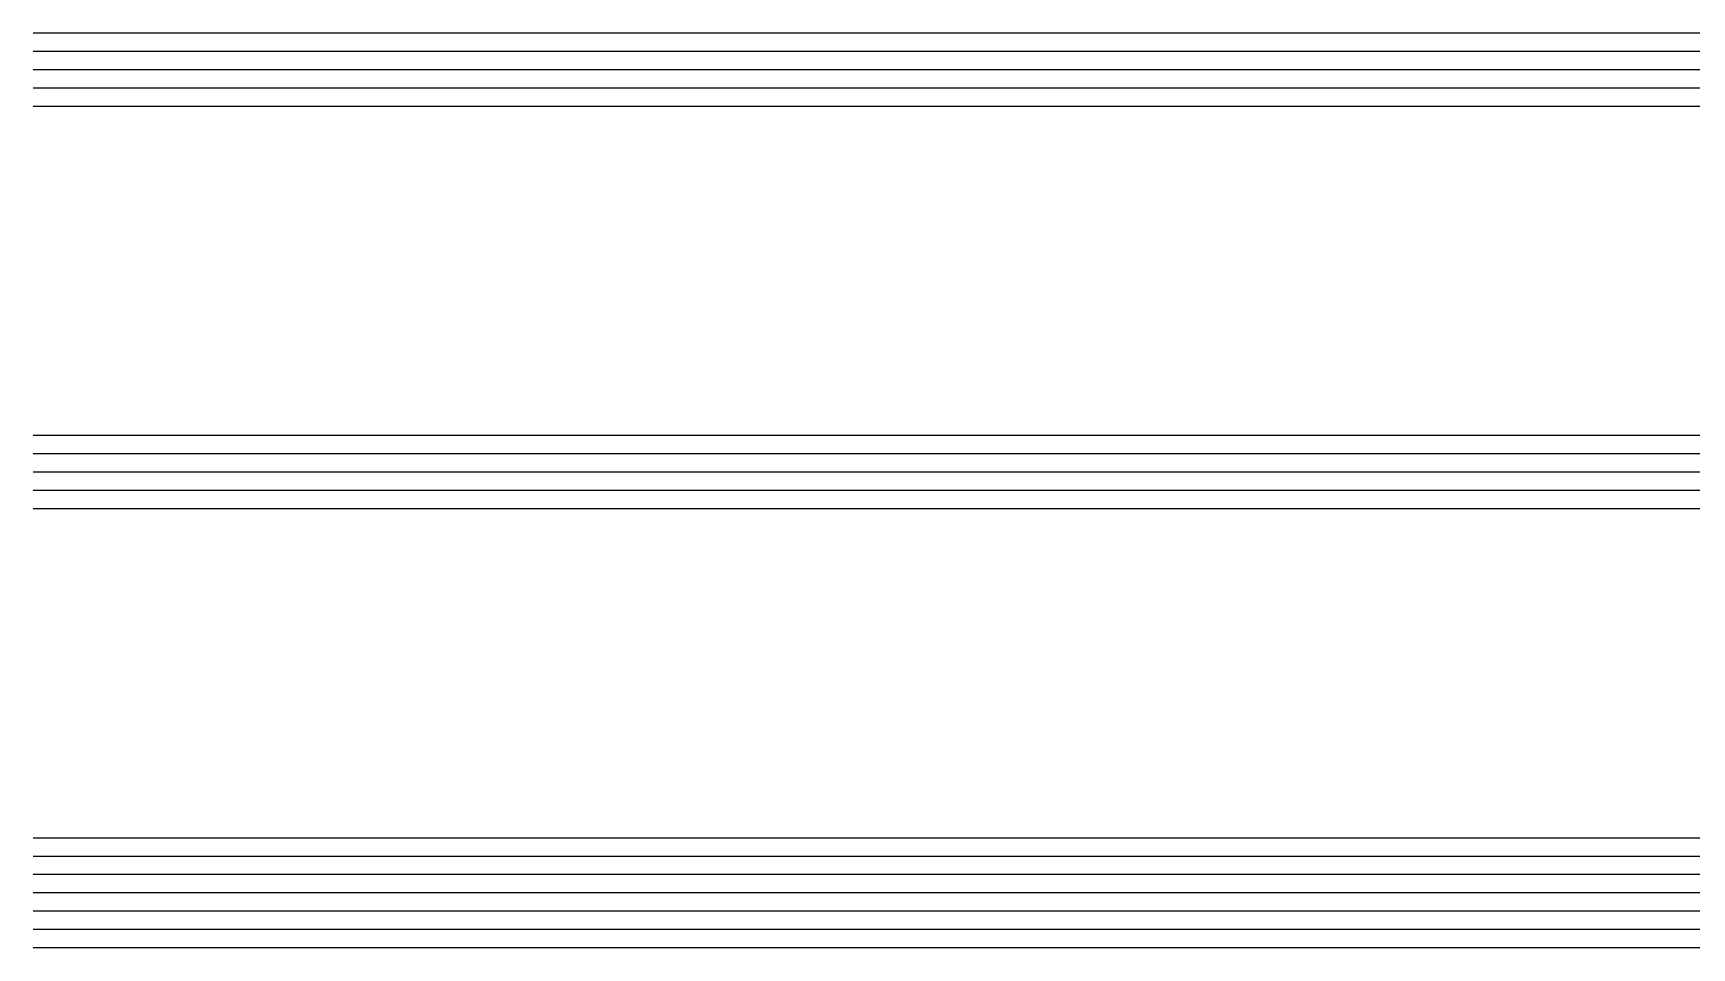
# Model space of a CAD drawing. Header units: millimetres. Extents: x -83618 to -12593, y -3271 to 55593.
# Drawn here: x -16829.4 to -16738.7, y 5927.1 to 5977.1 of the extents above; entities that cross this region are included whole.
import ezdxf

# ---------------------------------------------------------------- set-up
doc = ezdxf.new("R2010")
doc.units = ezdxf.units.MM

msp = doc.modelspace()

# ---------------------------------------------------------------- linework, layer by layer
at = {"color": 4, "linetype": 'Continuous'}
for p, q in [((-16711.9897, 5977.07699), (-16829.3883, 5977.07699)), ((-16711.9897, 5976.07699), (-16829.3883, 5976.07699)), ((-16711.9897, 5975.07699), (-16829.3883, 5975.07699)), ((-16711.9897, 5974.07699), (-16829.3883, 5974.07699)), ((-16711.9897, 5973.07699), (-16829.3883, 5973.07699)), ((-16711.9897, 5955.07699), (-16829.3883, 5955.07699)), ((-16711.9897, 5954.07699), (-16829.3883, 5954.07699)), ((-16711.9897, 5953.07699), (-16829.3883, 5953.07699)), ((-16711.9897, 5952.07699), (-16829.3883, 5952.07699)), ((-16711.9897, 5951.07699), (-16829.3883, 5951.07699)), ((-16711.9897, 5933.07699), (-16829.3883, 5933.07699)), ((-16711.9897, 5932.07699), (-16829.3883, 5932.07699)), ((-16711.9897, 5931.07699), (-16829.3883, 5931.07699)), ((-16711.9897, 5930.07699), (-16829.3883, 5930.07699)), ((-16711.9897, 5929.07699), (-16829.3883, 5929.07699)), ((-16711.9897, 5928.07699), (-16829.3883, 5928.07699)), ((-16711.9897, 5927.07699), (-16829.3883, 5927.07699))]:
    msp.add_line(p, q, dxfattribs=at)

doc.saveas('drawing.dxf')
